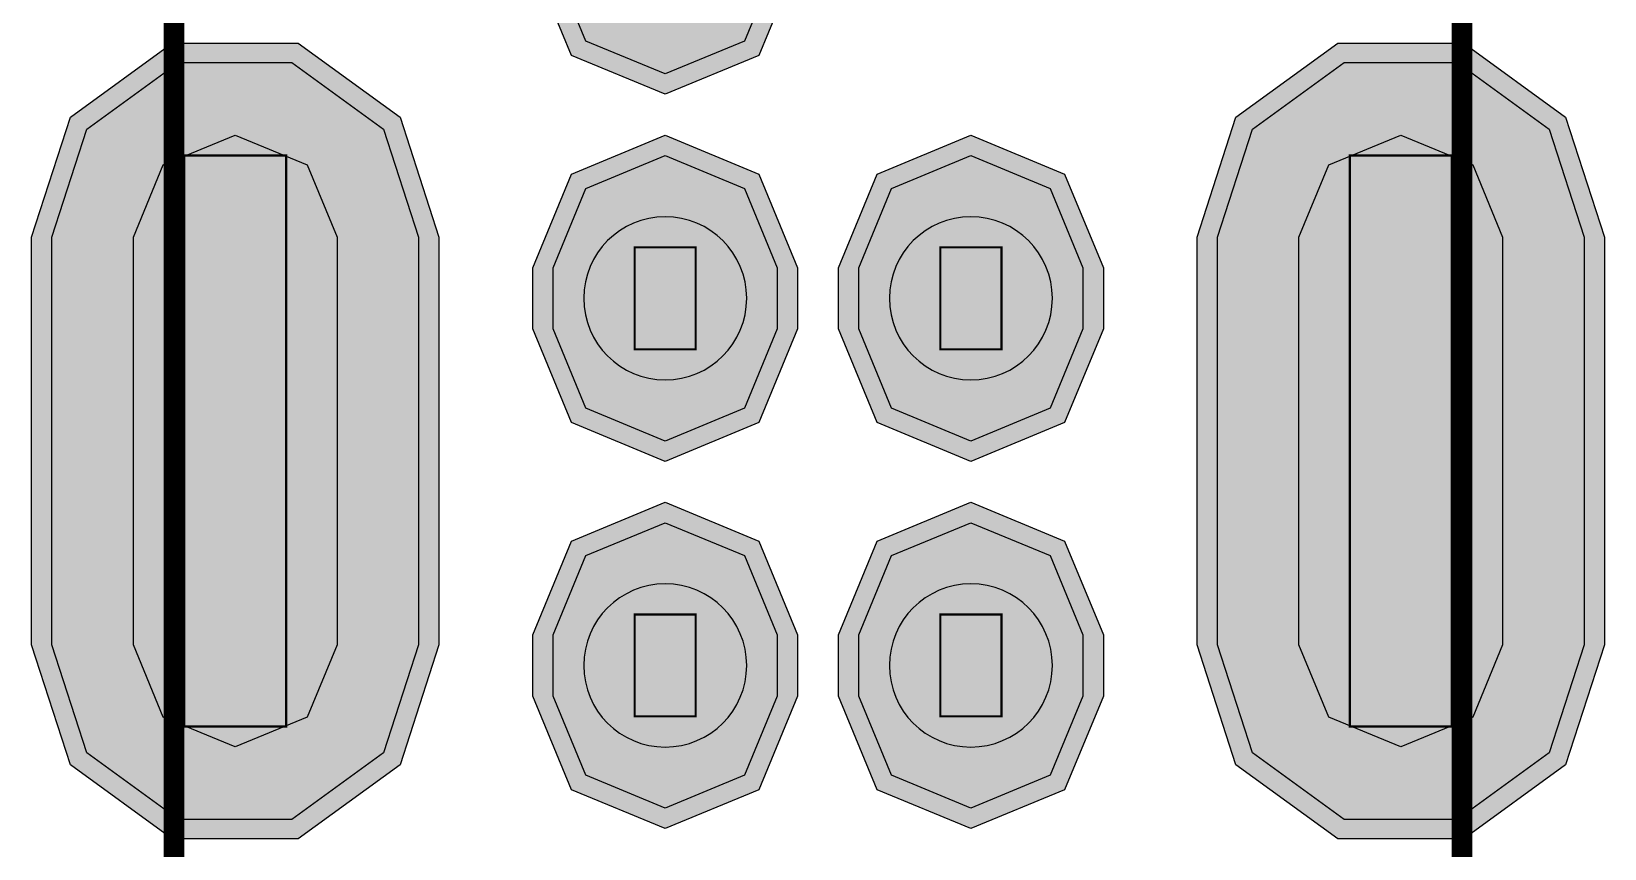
# Model space of a CAD drawing. Extents: x -2 to 2, y -10.1 to 4.2.
# Drawn here: x -1.93 to 1.93, y -3.374 to -1.371 of the extents above; entities that cross this region are included whole.
import ezdxf

# ---------------------------------------------------------------- set-up
doc = ezdxf.new("R2010")
doc.units = 0
doc.header["$MEASUREMENT"] = 0
for name, color, linetype in [('BOTTOM-LAYER', 5, 'CONTINUOUS'), ('BOTTOM-PASTE-MASK-LAYER', 16, 'CONTINUOUS'), ('BOTTOM-SOLDER-MASK-LAYER', 200, 'CONTINUOUS'), ('COMPONENT-SHAPE-LAYER', 132, 'CONTINUOUS'), ('HOLE-LAYER', 250, 'CONTINUOUS'), ('MULTI-LAYER', 9, 'CONTINUOUS'), ('PIN-SOLDERING-LAYER', 253, 'CONTINUOUS'), ('TOP-LAYER', 1, 'CONTINUOUS'), ('TOP-PASTE-MASK-LAYER', 8, 'CONTINUOUS'), ('TOP-SOLDER-MASK-LAYER', 216, 'CONTINUOUS')]:
    doc.layers.add(name, color=color, linetype=linetype)

msp = doc.modelspace()

# ---------------------------------------------------------------- hatches: boundary and pattern name
at = {"layer": 'BOTTOM-LAYER'}
for points in [[(-0.6499, -1.0498), (-0.5694, -0.8554), (-0.3749, -0.7748), (-0.1804, -0.8554), (-0.0999, -1.0498), (-0.0999, -1.1998), (-0.1804, -1.3943), (-0.3749, -1.4748), (-0.5694, -1.3943), (-0.6499, -1.1998)], [(-1.88, -1.8748), (-1.7941, -1.6103), (-1.5691, -1.4468), (-1.291, -1.4468), (-1.066, -1.6103), (-0.98, -1.8748), (-0.98, -2.8748), (-1.066, -3.1393), (-1.291, -3.3028), (-1.5691, -3.3028), (-1.7941, -3.1393), (-1.88, -2.8748)], [(0.98, -1.8748), (1.066, -1.6103), (1.291, -1.4468), (1.5691, -1.4468), (1.7941, -1.6103), (1.88, -1.8748), (1.88, -2.8748), (1.7941, -3.1393), (1.5691, -3.3028), (1.291, -3.3028), (1.066, -3.1393), (0.98, -2.8748)], [(-0.6499, -1.95), (-0.5694, -1.7556), (-0.3749, -1.675), (-0.1804, -1.7556), (-0.0999, -1.95), (-0.0999, -2.1), (-0.1804, -2.2945), (-0.3749, -2.375), (-0.5694, -2.2945), (-0.6499, -2.1)], [(0.1002, -1.95), (0.1807, -1.7556), (0.3752, -1.675), (0.5696, -1.7556), (0.6502, -1.95), (0.6502, -2.1), (0.5696, -2.2945), (0.3752, -2.375), (0.1807, -2.2945), (0.1002, -2.1)], [(-0.6499, -2.8502), (-0.5694, -2.6557), (-0.3749, -2.5752), (-0.1804, -2.6557), (-0.0999, -2.8502), (-0.0999, -3.0002), (-0.1804, -3.1946), (-0.3749, -3.2752), (-0.5694, -3.1946), (-0.6499, -3.0002)], [(0.1002, -2.8502), (0.1807, -2.6557), (0.3752, -2.5752), (0.5696, -2.6557), (0.6502, -2.8502), (0.6502, -3.0002), (0.5696, -3.1946), (0.3752, -3.2752), (0.1807, -3.1946), (0.1002, -3.0002)]]:
    msp.add_hatch(color=256, dxfattribs=at).paths.add_polyline_path(points, flags=0)
at = {"layer": 'BOTTOM-PASTE-MASK-LAYER'}
for points in [[(-0.6499, -1.0498), (-0.5694, -0.8554), (-0.3749, -0.7748), (-0.1804, -0.8554), (-0.0999, -1.0498), (-0.0999, -1.1998), (-0.1804, -1.3943), (-0.3749, -1.4748), (-0.5694, -1.3943), (-0.6499, -1.1998)], [(-1.88, -1.8748), (-1.7941, -1.6103), (-1.5691, -1.4468), (-1.291, -1.4468), (-1.066, -1.6103), (-0.98, -1.8748), (-0.98, -2.8748), (-1.066, -3.1393), (-1.291, -3.3028), (-1.5691, -3.3028), (-1.7941, -3.1393), (-1.88, -2.8748)], [(0.98, -1.8748), (1.066, -1.6103), (1.291, -1.4468), (1.5691, -1.4468), (1.7941, -1.6103), (1.88, -1.8748), (1.88, -2.8748), (1.7941, -3.1393), (1.5691, -3.3028), (1.291, -3.3028), (1.066, -3.1393), (0.98, -2.8748)], [(-0.6499, -1.95), (-0.5694, -1.7556), (-0.3749, -1.675), (-0.1804, -1.7556), (-0.0999, -1.95), (-0.0999, -2.1), (-0.1804, -2.2945), (-0.3749, -2.375), (-0.5694, -2.2945), (-0.6499, -2.1)], [(0.1002, -1.95), (0.1807, -1.7556), (0.3752, -1.675), (0.5696, -1.7556), (0.6502, -1.95), (0.6502, -2.1), (0.5696, -2.2945), (0.3752, -2.375), (0.1807, -2.2945), (0.1002, -2.1)], [(-0.6499, -2.8502), (-0.5694, -2.6557), (-0.3749, -2.5752), (-0.1804, -2.6557), (-0.0999, -2.8502), (-0.0999, -3.0002), (-0.1804, -3.1946), (-0.3749, -3.2752), (-0.5694, -3.1946), (-0.6499, -3.0002)], [(0.1002, -2.8502), (0.1807, -2.6557), (0.3752, -2.5752), (0.5696, -2.6557), (0.6502, -2.8502), (0.6502, -3.0002), (0.5696, -3.1946), (0.3752, -3.2752), (0.1807, -3.1946), (0.1002, -3.0002)]]:
    msp.add_hatch(color=256, dxfattribs=at).paths.add_polyline_path(points, flags=0)
at = {"layer": 'BOTTOM-SOLDER-MASK-LAYER'}
for points in [[(-0.6999, -1.0498), (-0.6047, -0.82), (-0.3749, -0.7248), (-0.1451, -0.82), (-0.0499, -1.0498), (-0.0499, -1.1998), (-0.1451, -1.4296), (-0.3749, -1.5248), (-0.6047, -1.4296), (-0.6999, -1.1998)], [(-1.93, -1.8748), (-1.8345, -1.5809), (-1.5845, -1.3992), (-1.2755, -1.3992), (-1.0255, -1.5809), (-0.93, -1.8748), (-0.93, -2.8748), (-1.0255, -3.1687), (-1.2755, -3.3503), (-1.5845, -3.3503), (-1.8345, -3.1687), (-1.93, -2.8748)], [(0.93, -1.8748), (1.0255, -1.5809), (1.2755, -1.3992), (1.5845, -1.3992), (1.8345, -1.5809), (1.93, -1.8748), (1.93, -2.8748), (1.8345, -3.1687), (1.5845, -3.3503), (1.2755, -3.3503), (1.0255, -3.1687), (0.93, -2.8748)], [(-0.6999, -1.95), (-0.6047, -1.7202), (-0.3749, -1.625), (-0.1451, -1.7202), (-0.0499, -1.95), (-0.0499, -2.1), (-0.1451, -2.3298), (-0.3749, -2.425), (-0.6047, -2.3298), (-0.6999, -2.1)], [(0.0502, -1.95), (0.1453, -1.7202), (0.3752, -1.625), (0.605, -1.7202), (0.7002, -1.95), (0.7002, -2.1), (0.605, -2.3298), (0.3752, -2.425), (0.1453, -2.3298), (0.0502, -2.1)], [(-0.6999, -2.8502), (-0.6047, -2.6204), (-0.3749, -2.5252), (-0.1451, -2.6204), (-0.0499, -2.8502), (-0.0499, -3.0002), (-0.1451, -3.23), (-0.3749, -3.3252), (-0.6047, -3.23), (-0.6999, -3.0002)], [(0.0502, -2.8502), (0.1453, -2.6204), (0.3752, -2.5252), (0.605, -2.6204), (0.7002, -2.8502), (0.7002, -3.0002), (0.605, -3.23), (0.3752, -3.3252), (0.1453, -3.23), (0.0502, -3.0002)]]:
    msp.add_hatch(color=256, dxfattribs=at).paths.add_polyline_path(points, flags=0)
at = {"layer": 'HOLE-LAYER'}
for points in [[(-1.68, -1.8748), (-1.6068, -1.698), (-1.43, -1.6248), (-1.2532, -1.698), (-1.18, -1.8748), (-1.18, -2.8748), (-1.2532, -3.0516), (-1.43, -3.1248), (-1.6068, -3.0516), (-1.68, -2.8748)], [(1.18, -1.8748), (1.2532, -1.698), (1.43, -1.6248), (1.6068, -1.698), (1.68, -1.8748), (1.68, -2.8748), (1.6068, -3.0516), (1.43, -3.1248), (1.2532, -3.0516), (1.18, -2.8748)]]:
    msp.add_hatch(color=256, dxfattribs=at).paths.add_polyline_path(points, flags=0)
h = msp.add_hatch(color=256, dxfattribs=at)
edge = h.paths.add_edge_path(flags=0)
edge.add_arc((-0.3749, -2.025), 0.2, 180, 360)
edge.add_arc((-0.3749, -2.025), 0.2, 0, 180)
h = msp.add_hatch(color=256, dxfattribs=at)
edge = h.paths.add_edge_path(flags=0)
edge.add_arc((0.3751, -2.025), 0.2, 180, 360)
edge.add_arc((0.3751, -2.025), 0.2, 0, 180)
h = msp.add_hatch(color=256, dxfattribs=at)
edge = h.paths.add_edge_path(flags=0)
edge.add_arc((-0.3749, -2.9252), 0.2, 180, 360)
edge.add_arc((-0.3749, -2.9252), 0.2, 0, 180)
h = msp.add_hatch(color=256, dxfattribs=at)
edge = h.paths.add_edge_path(flags=0)
edge.add_arc((0.3751, -2.9252), 0.2, 180, 360)
edge.add_arc((0.3751, -2.9252), 0.2, 360, 540)
at = {"layer": 'MULTI-LAYER'}
for points in [[(-0.6499, -1.0498), (-0.5694, -0.8554), (-0.3749, -0.7748), (-0.1804, -0.8554), (-0.0999, -1.0498), (-0.0999, -1.1998), (-0.1804, -1.3943), (-0.3749, -1.4748), (-0.5694, -1.3943), (-0.6499, -1.1998)], [(-0.6499, -1.0498), (-0.5694, -0.8554), (-0.3749, -0.7748), (-0.1804, -0.8554), (-0.0999, -1.0498), (-0.0999, -1.1998), (-0.1804, -1.3943), (-0.3749, -1.4748), (-0.5694, -1.3943), (-0.6499, -1.1998)], [(-0.6499, -1.0498), (-0.5694, -0.8554), (-0.3749, -0.7748), (-0.1804, -0.8554), (-0.0999, -1.0498), (-0.0999, -1.1998), (-0.1804, -1.3943), (-0.3749, -1.4748), (-0.5694, -1.3943), (-0.6499, -1.1998)], [(-1.88, -1.8748), (-1.7941, -1.6103), (-1.5691, -1.4468), (-1.291, -1.4468), (-1.066, -1.6103), (-0.98, -1.8748), (-0.98, -2.8748), (-1.066, -3.1393), (-1.291, -3.3028), (-1.5691, -3.3028), (-1.7941, -3.1393), (-1.88, -2.8748)], [(-1.88, -1.8748), (-1.7941, -1.6103), (-1.5691, -1.4468), (-1.291, -1.4468), (-1.066, -1.6103), (-0.98, -1.8748), (-0.98, -2.8748), (-1.066, -3.1393), (-1.291, -3.3028), (-1.5691, -3.3028), (-1.7941, -3.1393), (-1.88, -2.8748)], [(-1.88, -1.8748), (-1.7941, -1.6103), (-1.5691, -1.4468), (-1.291, -1.4468), (-1.066, -1.6103), (-0.98, -1.8748), (-0.98, -2.8748), (-1.066, -3.1393), (-1.291, -3.3028), (-1.5691, -3.3028), (-1.7941, -3.1393), (-1.88, -2.8748)], [(0.98, -1.8748), (1.066, -1.6103), (1.291, -1.4468), (1.5691, -1.4468), (1.7941, -1.6103), (1.88, -1.8748), (1.88, -2.8748), (1.7941, -3.1393), (1.5691, -3.3028), (1.291, -3.3028), (1.066, -3.1393), (0.98, -2.8748)], [(0.98, -1.8748), (1.066, -1.6103), (1.291, -1.4468), (1.5691, -1.4468), (1.7941, -1.6103), (1.88, -1.8748), (1.88, -2.8748), (1.7941, -3.1393), (1.5691, -3.3028), (1.291, -3.3028), (1.066, -3.1393), (0.98, -2.8748)], [(0.98, -1.8748), (1.066, -1.6103), (1.291, -1.4468), (1.5691, -1.4468), (1.7941, -1.6103), (1.88, -1.8748), (1.88, -2.8748), (1.7941, -3.1393), (1.5691, -3.3028), (1.291, -3.3028), (1.066, -3.1393), (0.98, -2.8748)], [(-0.6499, -1.95), (-0.5694, -1.7556), (-0.3749, -1.675), (-0.1804, -1.7556), (-0.0999, -1.95), (-0.0999, -2.1), (-0.1804, -2.2945), (-0.3749, -2.375), (-0.5694, -2.2945), (-0.6499, -2.1)], [(-0.6499, -1.95), (-0.5694, -1.7556), (-0.3749, -1.675), (-0.1804, -1.7556), (-0.0999, -1.95), (-0.0999, -2.1), (-0.1804, -2.2945), (-0.3749, -2.375), (-0.5694, -2.2945), (-0.6499, -2.1)], [(-0.6499, -1.95), (-0.5694, -1.7556), (-0.3749, -1.675), (-0.1804, -1.7556), (-0.0999, -1.95), (-0.0999, -2.1), (-0.1804, -2.2945), (-0.3749, -2.375), (-0.5694, -2.2945), (-0.6499, -2.1)], [(0.1002, -1.95), (0.1807, -1.7556), (0.3752, -1.675), (0.5696, -1.7556), (0.6502, -1.95), (0.6502, -2.1), (0.5696, -2.2945), (0.3752, -2.375), (0.1807, -2.2945), (0.1002, -2.1)], [(0.1002, -1.95), (0.1807, -1.7556), (0.3752, -1.675), (0.5696, -1.7556), (0.6502, -1.95), (0.6502, -2.1), (0.5696, -2.2945), (0.3752, -2.375), (0.1807, -2.2945), (0.1002, -2.1)], [(0.1002, -1.95), (0.1807, -1.7556), (0.3752, -1.675), (0.5696, -1.7556), (0.6502, -1.95), (0.6502, -2.1), (0.5696, -2.2945), (0.3752, -2.375), (0.1807, -2.2945), (0.1002, -2.1)], [(-0.6499, -2.8502), (-0.5694, -2.6557), (-0.3749, -2.5752), (-0.1804, -2.6557), (-0.0999, -2.8502), (-0.0999, -3.0002), (-0.1804, -3.1946), (-0.3749, -3.2752), (-0.5694, -3.1946), (-0.6499, -3.0002)], [(-0.6499, -2.8502), (-0.5694, -2.6557), (-0.3749, -2.5752), (-0.1804, -2.6557), (-0.0999, -2.8502), (-0.0999, -3.0002), (-0.1804, -3.1946), (-0.3749, -3.2752), (-0.5694, -3.1946), (-0.6499, -3.0002)], [(-0.6499, -2.8502), (-0.5694, -2.6557), (-0.3749, -2.5752), (-0.1804, -2.6557), (-0.0999, -2.8502), (-0.0999, -3.0002), (-0.1804, -3.1946), (-0.3749, -3.2752), (-0.5694, -3.1946), (-0.6499, -3.0002)], [(0.1002, -2.8502), (0.1807, -2.6557), (0.3752, -2.5752), (0.5696, -2.6557), (0.6502, -2.8502), (0.6502, -3.0002), (0.5696, -3.1946), (0.3752, -3.2752), (0.1807, -3.1946), (0.1002, -3.0002)], [(0.1002, -2.8502), (0.1807, -2.6557), (0.3752, -2.5752), (0.5696, -2.6557), (0.6502, -2.8502), (0.6502, -3.0002), (0.5696, -3.1946), (0.3752, -3.2752), (0.1807, -3.1946), (0.1002, -3.0002)], [(0.1002, -2.8502), (0.1807, -2.6557), (0.3752, -2.5752), (0.5696, -2.6557), (0.6502, -2.8502), (0.6502, -3.0002), (0.5696, -3.1946), (0.3752, -3.2752), (0.1807, -3.1946), (0.1002, -3.0002)]]:
    msp.add_hatch(color=256, dxfattribs=at).paths.add_polyline_path(points, flags=0)
at = {"layer": 'PIN-SOLDERING-LAYER'}
for points in [[(-1.555, -3.0748), (-1.555, -1.6748), (-1.305, -1.6748), (-1.305, -3.0748)], [(1.305, -3.0748), (1.305, -1.6748), (1.555, -1.6748), (1.555, -3.0748)], [(-0.2999, -2.15), (-0.4499, -2.15), (-0.4499, -1.9), (-0.2999, -1.9)], [(0.4502, -2.15), (0.3002, -2.15), (0.3002, -1.9), (0.4502, -1.9)], [(-0.2999, -3.0502), (-0.4499, -3.0502), (-0.4499, -2.8002), (-0.2999, -2.8002)], [(0.4502, -3.0502), (0.3002, -3.0502), (0.3002, -2.8002), (0.4502, -2.8002)]]:
    msp.add_hatch(color=256, dxfattribs=at).paths.add_polyline_path(points, flags=0)
at = {"layer": 'TOP-LAYER'}
for points in [[(-0.6499, -1.0498), (-0.5694, -0.8554), (-0.3749, -0.7748), (-0.1804, -0.8554), (-0.0999, -1.0498), (-0.0999, -1.1998), (-0.1804, -1.3943), (-0.3749, -1.4748), (-0.5694, -1.3943), (-0.6499, -1.1998)], [(-1.88, -1.8748), (-1.7941, -1.6103), (-1.5691, -1.4468), (-1.291, -1.4468), (-1.066, -1.6103), (-0.98, -1.8748), (-0.98, -2.8748), (-1.066, -3.1393), (-1.291, -3.3028), (-1.5691, -3.3028), (-1.7941, -3.1393), (-1.88, -2.8748)], [(0.98, -1.8748), (1.066, -1.6103), (1.291, -1.4468), (1.5691, -1.4468), (1.7941, -1.6103), (1.88, -1.8748), (1.88, -2.8748), (1.7941, -3.1393), (1.5691, -3.3028), (1.291, -3.3028), (1.066, -3.1393), (0.98, -2.8748)], [(-0.6499, -1.95), (-0.5694, -1.7556), (-0.3749, -1.675), (-0.1804, -1.7556), (-0.0999, -1.95), (-0.0999, -2.1), (-0.1804, -2.2945), (-0.3749, -2.375), (-0.5694, -2.2945), (-0.6499, -2.1)], [(0.1002, -1.95), (0.1807, -1.7556), (0.3752, -1.675), (0.5696, -1.7556), (0.6502, -1.95), (0.6502, -2.1), (0.5696, -2.2945), (0.3752, -2.375), (0.1807, -2.2945), (0.1002, -2.1)], [(-0.6499, -2.8502), (-0.5694, -2.6557), (-0.3749, -2.5752), (-0.1804, -2.6557), (-0.0999, -2.8502), (-0.0999, -3.0002), (-0.1804, -3.1946), (-0.3749, -3.2752), (-0.5694, -3.1946), (-0.6499, -3.0002)], [(0.1002, -2.8502), (0.1807, -2.6557), (0.3752, -2.5752), (0.5696, -2.6557), (0.6502, -2.8502), (0.6502, -3.0002), (0.5696, -3.1946), (0.3752, -3.2752), (0.1807, -3.1946), (0.1002, -3.0002)]]:
    msp.add_hatch(color=256, dxfattribs=at).paths.add_polyline_path(points, flags=0)
at = {"layer": 'TOP-PASTE-MASK-LAYER'}
for points in [[(-0.6499, -1.0498), (-0.5694, -0.8554), (-0.3749, -0.7748), (-0.1804, -0.8554), (-0.0999, -1.0498), (-0.0999, -1.1998), (-0.1804, -1.3943), (-0.3749, -1.4748), (-0.5694, -1.3943), (-0.6499, -1.1998)], [(-1.88, -1.8748), (-1.7941, -1.6103), (-1.5691, -1.4468), (-1.291, -1.4468), (-1.066, -1.6103), (-0.98, -1.8748), (-0.98, -2.8748), (-1.066, -3.1393), (-1.291, -3.3028), (-1.5691, -3.3028), (-1.7941, -3.1393), (-1.88, -2.8748)], [(0.98, -1.8748), (1.066, -1.6103), (1.291, -1.4468), (1.5691, -1.4468), (1.7941, -1.6103), (1.88, -1.8748), (1.88, -2.8748), (1.7941, -3.1393), (1.5691, -3.3028), (1.291, -3.3028), (1.066, -3.1393), (0.98, -2.8748)], [(-0.6499, -1.95), (-0.5694, -1.7556), (-0.3749, -1.675), (-0.1804, -1.7556), (-0.0999, -1.95), (-0.0999, -2.1), (-0.1804, -2.2945), (-0.3749, -2.375), (-0.5694, -2.2945), (-0.6499, -2.1)], [(0.1002, -1.95), (0.1807, -1.7556), (0.3752, -1.675), (0.5696, -1.7556), (0.6502, -1.95), (0.6502, -2.1), (0.5696, -2.2945), (0.3752, -2.375), (0.1807, -2.2945), (0.1002, -2.1)], [(-0.6499, -2.8502), (-0.5694, -2.6557), (-0.3749, -2.5752), (-0.1804, -2.6557), (-0.0999, -2.8502), (-0.0999, -3.0002), (-0.1804, -3.1946), (-0.3749, -3.2752), (-0.5694, -3.1946), (-0.6499, -3.0002)], [(0.1002, -2.8502), (0.1807, -2.6557), (0.3752, -2.5752), (0.5696, -2.6557), (0.6502, -2.8502), (0.6502, -3.0002), (0.5696, -3.1946), (0.3752, -3.2752), (0.1807, -3.1946), (0.1002, -3.0002)]]:
    msp.add_hatch(color=256, dxfattribs=at).paths.add_polyline_path(points, flags=0)
at = {"layer": 'TOP-SOLDER-MASK-LAYER'}
for points in [[(-0.6999, -1.0498), (-0.6047, -0.82), (-0.3749, -0.7248), (-0.1451, -0.82), (-0.0499, -1.0498), (-0.0499, -1.1998), (-0.1451, -1.4296), (-0.3749, -1.5248), (-0.6047, -1.4296), (-0.6999, -1.1998)], [(-1.93, -1.8748), (-1.8345, -1.5809), (-1.5845, -1.3992), (-1.2755, -1.3992), (-1.0255, -1.5809), (-0.93, -1.8748), (-0.93, -2.8748), (-1.0255, -3.1687), (-1.2755, -3.3503), (-1.5845, -3.3503), (-1.8345, -3.1687), (-1.93, -2.8748)], [(0.93, -1.8748), (1.0255, -1.5809), (1.2755, -1.3992), (1.5845, -1.3992), (1.8345, -1.5809), (1.93, -1.8748), (1.93, -2.8748), (1.8345, -3.1687), (1.5845, -3.3503), (1.2755, -3.3503), (1.0255, -3.1687), (0.93, -2.8748)], [(-0.6999, -1.95), (-0.6047, -1.7202), (-0.3749, -1.625), (-0.1451, -1.7202), (-0.0499, -1.95), (-0.0499, -2.1), (-0.1451, -2.3298), (-0.3749, -2.425), (-0.6047, -2.3298), (-0.6999, -2.1)], [(0.0502, -1.95), (0.1453, -1.7202), (0.3752, -1.625), (0.605, -1.7202), (0.7002, -1.95), (0.7002, -2.1), (0.605, -2.3298), (0.3752, -2.425), (0.1453, -2.3298), (0.0502, -2.1)], [(-0.6999, -2.8502), (-0.6047, -2.6204), (-0.3749, -2.5252), (-0.1451, -2.6204), (-0.0499, -2.8502), (-0.0499, -3.0002), (-0.1451, -3.23), (-0.3749, -3.3252), (-0.6047, -3.23), (-0.6999, -3.0002)], [(0.0502, -2.8502), (0.1453, -2.6204), (0.3752, -2.5252), (0.605, -2.6204), (0.7002, -2.8502), (0.7002, -3.0002), (0.605, -3.23), (0.3752, -3.3252), (0.1453, -3.23), (0.0502, -3.0002)]]:
    msp.add_hatch(color=256, dxfattribs=at).paths.add_polyline_path(points, flags=0)

# ---------------------------------------------------------------- linework, layer by layer
at = {"layer": 'BOTTOM-LAYER'}
for points in [[(-0.6499, -1.0498), (-0.5694, -0.8554), (-0.3749, -0.7748), (-0.1804, -0.8554), (-0.0999, -1.0498), (-0.0999, -1.1998), (-0.1804, -1.3943), (-0.3749, -1.4748), (-0.5694, -1.3943), (-0.6499, -1.1998)], [(-1.88, -1.8748), (-1.7941, -1.6103), (-1.5691, -1.4468), (-1.291, -1.4468), (-1.066, -1.6103), (-0.98, -1.8748), (-0.98, -2.8748), (-1.066, -3.1393), (-1.291, -3.3028), (-1.5691, -3.3028), (-1.7941, -3.1393), (-1.88, -2.8748)], [(0.98, -1.8748), (1.066, -1.6103), (1.291, -1.4468), (1.5691, -1.4468), (1.7941, -1.6103), (1.88, -1.8748), (1.88, -2.8748), (1.7941, -3.1393), (1.5691, -3.3028), (1.291, -3.3028), (1.066, -3.1393), (0.98, -2.8748)], [(-0.6499, -1.95), (-0.5694, -1.7556), (-0.3749, -1.675), (-0.1804, -1.7556), (-0.0999, -1.95), (-0.0999, -2.1), (-0.1804, -2.2945), (-0.3749, -2.375), (-0.5694, -2.2945), (-0.6499, -2.1)], [(0.1002, -1.95), (0.1807, -1.7556), (0.3752, -1.675), (0.5696, -1.7556), (0.6502, -1.95), (0.6502, -2.1), (0.5696, -2.2945), (0.3752, -2.375), (0.1807, -2.2945), (0.1002, -2.1)], [(-0.6499, -2.8502), (-0.5694, -2.6557), (-0.3749, -2.5752), (-0.1804, -2.6557), (-0.0999, -2.8502), (-0.0999, -3.0002), (-0.1804, -3.1946), (-0.3749, -3.2752), (-0.5694, -3.1946), (-0.6499, -3.0002)], [(0.1002, -2.8502), (0.1807, -2.6557), (0.3752, -2.5752), (0.5696, -2.6557), (0.6502, -2.8502), (0.6502, -3.0002), (0.5696, -3.1946), (0.3752, -3.2752), (0.1807, -3.1946), (0.1002, -3.0002)]]:
    msp.add_lwpolyline(points, close=True, dxfattribs=at)
at = {"layer": 'BOTTOM-PASTE-MASK-LAYER'}
for points in [[(-0.6499, -1.0498), (-0.5694, -0.8554), (-0.3749, -0.7748), (-0.1804, -0.8554), (-0.0999, -1.0498), (-0.0999, -1.1998), (-0.1804, -1.3943), (-0.3749, -1.4748), (-0.5694, -1.3943), (-0.6499, -1.1998)], [(-1.88, -1.8748), (-1.7941, -1.6103), (-1.5691, -1.4468), (-1.291, -1.4468), (-1.066, -1.6103), (-0.98, -1.8748), (-0.98, -2.8748), (-1.066, -3.1393), (-1.291, -3.3028), (-1.5691, -3.3028), (-1.7941, -3.1393), (-1.88, -2.8748)], [(0.98, -1.8748), (1.066, -1.6103), (1.291, -1.4468), (1.5691, -1.4468), (1.7941, -1.6103), (1.88, -1.8748), (1.88, -2.8748), (1.7941, -3.1393), (1.5691, -3.3028), (1.291, -3.3028), (1.066, -3.1393), (0.98, -2.8748)], [(-0.6499, -1.95), (-0.5694, -1.7556), (-0.3749, -1.675), (-0.1804, -1.7556), (-0.0999, -1.95), (-0.0999, -2.1), (-0.1804, -2.2945), (-0.3749, -2.375), (-0.5694, -2.2945), (-0.6499, -2.1)], [(0.1002, -1.95), (0.1807, -1.7556), (0.3752, -1.675), (0.5696, -1.7556), (0.6502, -1.95), (0.6502, -2.1), (0.5696, -2.2945), (0.3752, -2.375), (0.1807, -2.2945), (0.1002, -2.1)], [(-0.6499, -2.8502), (-0.5694, -2.6557), (-0.3749, -2.5752), (-0.1804, -2.6557), (-0.0999, -2.8502), (-0.0999, -3.0002), (-0.1804, -3.1946), (-0.3749, -3.2752), (-0.5694, -3.1946), (-0.6499, -3.0002)], [(0.1002, -2.8502), (0.1807, -2.6557), (0.3752, -2.5752), (0.5696, -2.6557), (0.6502, -2.8502), (0.6502, -3.0002), (0.5696, -3.1946), (0.3752, -3.2752), (0.1807, -3.1946), (0.1002, -3.0002)]]:
    msp.add_lwpolyline(points, close=True, dxfattribs=at)
at = {"layer": 'BOTTOM-SOLDER-MASK-LAYER'}
for points in [[(-0.6999, -1.0498), (-0.6047, -0.82), (-0.3749, -0.7248), (-0.1451, -0.82), (-0.0499, -1.0498), (-0.0499, -1.1998), (-0.1451, -1.4296), (-0.3749, -1.5248), (-0.6047, -1.4296), (-0.6999, -1.1998)], [(-1.93, -1.8748), (-1.8345, -1.5809), (-1.5845, -1.3992), (-1.2755, -1.3992), (-1.0255, -1.5809), (-0.93, -1.8748), (-0.93, -2.8748), (-1.0255, -3.1687), (-1.2755, -3.3503), (-1.5845, -3.3503), (-1.8345, -3.1687), (-1.93, -2.8748)], [(0.93, -1.8748), (1.0255, -1.5809), (1.2755, -1.3992), (1.5845, -1.3992), (1.8345, -1.5809), (1.93, -1.8748), (1.93, -2.8748), (1.8345, -3.1687), (1.5845, -3.3503), (1.2755, -3.3503), (1.0255, -3.1687), (0.93, -2.8748)], [(-0.6999, -1.95), (-0.6047, -1.7202), (-0.3749, -1.625), (-0.1451, -1.7202), (-0.0499, -1.95), (-0.0499, -2.1), (-0.1451, -2.3298), (-0.3749, -2.425), (-0.6047, -2.3298), (-0.6999, -2.1)], [(0.0502, -1.95), (0.1453, -1.7202), (0.3752, -1.625), (0.605, -1.7202), (0.7002, -1.95), (0.7002, -2.1), (0.605, -2.3298), (0.3752, -2.425), (0.1453, -2.3298), (0.0502, -2.1)], [(-0.6999, -2.8502), (-0.6047, -2.6204), (-0.3749, -2.5252), (-0.1451, -2.6204), (-0.0499, -2.8502), (-0.0499, -3.0002), (-0.1451, -3.23), (-0.3749, -3.3252), (-0.6047, -3.23), (-0.6999, -3.0002)], [(0.0502, -2.8502), (0.1453, -2.6204), (0.3752, -2.5252), (0.605, -2.6204), (0.7002, -2.8502), (0.7002, -3.0002), (0.605, -3.23), (0.3752, -3.3252), (0.1453, -3.23), (0.0502, -3.0002)]]:
    msp.add_lwpolyline(points, close=True, dxfattribs=at)
at = {"layer": 'COMPONENT-SHAPE-LAYER', "const_width": 0.0508}
msp.add_lwpolyline([(1.58, 4.0752), (1.58, -9.9248), (-1.58, -9.9248), (-1.58, 4.0752)], close=True, dxfattribs=at)
at = {"layer": 'HOLE-LAYER'}
for points in [[(-1.68, -1.8748), (-1.6068, -1.698), (-1.43, -1.6248), (-1.2532, -1.698), (-1.18, -1.8748), (-1.18, -2.8748), (-1.2532, -3.0516), (-1.43, -3.1248), (-1.6068, -3.0516), (-1.68, -2.8748)], [(1.18, -1.8748), (1.2532, -1.698), (1.43, -1.6248), (1.6068, -1.698), (1.68, -1.8748), (1.68, -2.8748), (1.6068, -3.0516), (1.43, -3.1248), (1.2532, -3.0516), (1.18, -2.8748)]]:
    msp.add_lwpolyline(points, close=True, dxfattribs=at)
for points in [[(-0.5749, -2.025, 1), (-0.1749, -2.025, 1), (-0.5749, -2.025)], [(-0.5749, -2.9252, 1), (-0.1749, -2.9252, 1), (-0.5749, -2.9252)]]:
    msp.add_lwpolyline(points, format="xyb", dxfattribs=at)
for points in [[(0.1751, -2.025, 1), (0.5751, -2.025, 1)], [(0.1751, -2.9252, 1), (0.5751, -2.9252, 1)]]:
    msp.add_lwpolyline(points, format="xyb", close=True, dxfattribs=at)
at = {"layer": 'MULTI-LAYER'}
for points in [[(-0.6499, -1.0498), (-0.5694, -0.8554), (-0.3749, -0.7748), (-0.1804, -0.8554), (-0.0999, -1.0498), (-0.0999, -1.1998), (-0.1804, -1.3943), (-0.3749, -1.4748), (-0.5694, -1.3943), (-0.6499, -1.1998)], [(-0.6499, -1.0498), (-0.5694, -0.8554), (-0.3749, -0.7748), (-0.1804, -0.8554), (-0.0999, -1.0498), (-0.0999, -1.1998), (-0.1804, -1.3943), (-0.3749, -1.4748), (-0.5694, -1.3943), (-0.6499, -1.1998)], [(-0.6499, -1.0498), (-0.5694, -0.8554), (-0.3749, -0.7748), (-0.1804, -0.8554), (-0.0999, -1.0498), (-0.0999, -1.1998), (-0.1804, -1.3943), (-0.3749, -1.4748), (-0.5694, -1.3943), (-0.6499, -1.1998)], [(-1.88, -1.8748), (-1.7941, -1.6103), (-1.5691, -1.4468), (-1.291, -1.4468), (-1.066, -1.6103), (-0.98, -1.8748), (-0.98, -2.8748), (-1.066, -3.1393), (-1.291, -3.3028), (-1.5691, -3.3028), (-1.7941, -3.1393), (-1.88, -2.8748)], [(-1.88, -1.8748), (-1.7941, -1.6103), (-1.5691, -1.4468), (-1.291, -1.4468), (-1.066, -1.6103), (-0.98, -1.8748), (-0.98, -2.8748), (-1.066, -3.1393), (-1.291, -3.3028), (-1.5691, -3.3028), (-1.7941, -3.1393), (-1.88, -2.8748)], [(-1.88, -1.8748), (-1.7941, -1.6103), (-1.5691, -1.4468), (-1.291, -1.4468), (-1.066, -1.6103), (-0.98, -1.8748), (-0.98, -2.8748), (-1.066, -3.1393), (-1.291, -3.3028), (-1.5691, -3.3028), (-1.7941, -3.1393), (-1.88, -2.8748)], [(0.98, -1.8748), (1.066, -1.6103), (1.291, -1.4468), (1.5691, -1.4468), (1.7941, -1.6103), (1.88, -1.8748), (1.88, -2.8748), (1.7941, -3.1393), (1.5691, -3.3028), (1.291, -3.3028), (1.066, -3.1393), (0.98, -2.8748)], [(0.98, -1.8748), (1.066, -1.6103), (1.291, -1.4468), (1.5691, -1.4468), (1.7941, -1.6103), (1.88, -1.8748), (1.88, -2.8748), (1.7941, -3.1393), (1.5691, -3.3028), (1.291, -3.3028), (1.066, -3.1393), (0.98, -2.8748)], [(0.98, -1.8748), (1.066, -1.6103), (1.291, -1.4468), (1.5691, -1.4468), (1.7941, -1.6103), (1.88, -1.8748), (1.88, -2.8748), (1.7941, -3.1393), (1.5691, -3.3028), (1.291, -3.3028), (1.066, -3.1393), (0.98, -2.8748)], [(-0.6499, -1.95), (-0.5694, -1.7556), (-0.3749, -1.675), (-0.1804, -1.7556), (-0.0999, -1.95), (-0.0999, -2.1), (-0.1804, -2.2945), (-0.3749, -2.375), (-0.5694, -2.2945), (-0.6499, -2.1)], [(-0.6499, -1.95), (-0.5694, -1.7556), (-0.3749, -1.675), (-0.1804, -1.7556), (-0.0999, -1.95), (-0.0999, -2.1), (-0.1804, -2.2945), (-0.3749, -2.375), (-0.5694, -2.2945), (-0.6499, -2.1)], [(-0.6499, -1.95), (-0.5694, -1.7556), (-0.3749, -1.675), (-0.1804, -1.7556), (-0.0999, -1.95), (-0.0999, -2.1), (-0.1804, -2.2945), (-0.3749, -2.375), (-0.5694, -2.2945), (-0.6499, -2.1)], [(0.1002, -1.95), (0.1807, -1.7556), (0.3752, -1.675), (0.5696, -1.7556), (0.6502, -1.95), (0.6502, -2.1), (0.5696, -2.2945), (0.3752, -2.375), (0.1807, -2.2945), (0.1002, -2.1)], [(0.1002, -1.95), (0.1807, -1.7556), (0.3752, -1.675), (0.5696, -1.7556), (0.6502, -1.95), (0.6502, -2.1), (0.5696, -2.2945), (0.3752, -2.375), (0.1807, -2.2945), (0.1002, -2.1)], [(0.1002, -1.95), (0.1807, -1.7556), (0.3752, -1.675), (0.5696, -1.7556), (0.6502, -1.95), (0.6502, -2.1), (0.5696, -2.2945), (0.3752, -2.375), (0.1807, -2.2945), (0.1002, -2.1)], [(-0.6499, -2.8502), (-0.5694, -2.6557), (-0.3749, -2.5752), (-0.1804, -2.6557), (-0.0999, -2.8502), (-0.0999, -3.0002), (-0.1804, -3.1946), (-0.3749, -3.2752), (-0.5694, -3.1946), (-0.6499, -3.0002)], [(-0.6499, -2.8502), (-0.5694, -2.6557), (-0.3749, -2.5752), (-0.1804, -2.6557), (-0.0999, -2.8502), (-0.0999, -3.0002), (-0.1804, -3.1946), (-0.3749, -3.2752), (-0.5694, -3.1946), (-0.6499, -3.0002)], [(-0.6499, -2.8502), (-0.5694, -2.6557), (-0.3749, -2.5752), (-0.1804, -2.6557), (-0.0999, -2.8502), (-0.0999, -3.0002), (-0.1804, -3.1946), (-0.3749, -3.2752), (-0.5694, -3.1946), (-0.6499, -3.0002)], [(0.1002, -2.8502), (0.1807, -2.6557), (0.3752, -2.5752), (0.5696, -2.6557), (0.6502, -2.8502), (0.6502, -3.0002), (0.5696, -3.1946), (0.3752, -3.2752), (0.1807, -3.1946), (0.1002, -3.0002)], [(0.1002, -2.8502), (0.1807, -2.6557), (0.3752, -2.5752), (0.5696, -2.6557), (0.6502, -2.8502), (0.6502, -3.0002), (0.5696, -3.1946), (0.3752, -3.2752), (0.1807, -3.1946), (0.1002, -3.0002)], [(0.1002, -2.8502), (0.1807, -2.6557), (0.3752, -2.5752), (0.5696, -2.6557), (0.6502, -2.8502), (0.6502, -3.0002), (0.5696, -3.1946), (0.3752, -3.2752), (0.1807, -3.1946), (0.1002, -3.0002)]]:
    msp.add_lwpolyline(points, close=True, dxfattribs=at)
at = {"layer": 'PIN-SOLDERING-LAYER', "const_width": 0.00508}
for points in [[(-1.555, -3.0748), (-1.555, -1.6748), (-1.305, -1.6748), (-1.305, -3.0748)], [(1.305, -3.0748), (1.305, -1.6748), (1.555, -1.6748), (1.555, -3.0748)], [(-0.2999, -2.15), (-0.4499, -2.15), (-0.4499, -1.9), (-0.2999, -1.9)], [(0.4502, -2.15), (0.3002, -2.15), (0.3002, -1.9), (0.4502, -1.9)], [(-0.2999, -3.0502), (-0.4499, -3.0502), (-0.4499, -2.8002), (-0.2999, -2.8002)], [(0.4502, -3.0502), (0.3002, -3.0502), (0.3002, -2.8002), (0.4502, -2.8002)]]:
    msp.add_lwpolyline(points, close=True, dxfattribs=at)
at = {"layer": 'TOP-LAYER'}
for points in [[(-0.6499, -1.0498), (-0.5694, -0.8554), (-0.3749, -0.7748), (-0.1804, -0.8554), (-0.0999, -1.0498), (-0.0999, -1.1998), (-0.1804, -1.3943), (-0.3749, -1.4748), (-0.5694, -1.3943), (-0.6499, -1.1998)], [(-1.88, -1.8748), (-1.7941, -1.6103), (-1.5691, -1.4468), (-1.291, -1.4468), (-1.066, -1.6103), (-0.98, -1.8748), (-0.98, -2.8748), (-1.066, -3.1393), (-1.291, -3.3028), (-1.5691, -3.3028), (-1.7941, -3.1393), (-1.88, -2.8748)], [(0.98, -1.8748), (1.066, -1.6103), (1.291, -1.4468), (1.5691, -1.4468), (1.7941, -1.6103), (1.88, -1.8748), (1.88, -2.8748), (1.7941, -3.1393), (1.5691, -3.3028), (1.291, -3.3028), (1.066, -3.1393), (0.98, -2.8748)], [(-0.6499, -1.95), (-0.5694, -1.7556), (-0.3749, -1.675), (-0.1804, -1.7556), (-0.0999, -1.95), (-0.0999, -2.1), (-0.1804, -2.2945), (-0.3749, -2.375), (-0.5694, -2.2945), (-0.6499, -2.1)], [(0.1002, -1.95), (0.1807, -1.7556), (0.3752, -1.675), (0.5696, -1.7556), (0.6502, -1.95), (0.6502, -2.1), (0.5696, -2.2945), (0.3752, -2.375), (0.1807, -2.2945), (0.1002, -2.1)], [(-0.6499, -2.8502), (-0.5694, -2.6557), (-0.3749, -2.5752), (-0.1804, -2.6557), (-0.0999, -2.8502), (-0.0999, -3.0002), (-0.1804, -3.1946), (-0.3749, -3.2752), (-0.5694, -3.1946), (-0.6499, -3.0002)], [(0.1002, -2.8502), (0.1807, -2.6557), (0.3752, -2.5752), (0.5696, -2.6557), (0.6502, -2.8502), (0.6502, -3.0002), (0.5696, -3.1946), (0.3752, -3.2752), (0.1807, -3.1946), (0.1002, -3.0002)]]:
    msp.add_lwpolyline(points, close=True, dxfattribs=at)
at = {"layer": 'TOP-PASTE-MASK-LAYER'}
for points in [[(-0.6499, -1.0498), (-0.5694, -0.8554), (-0.3749, -0.7748), (-0.1804, -0.8554), (-0.0999, -1.0498), (-0.0999, -1.1998), (-0.1804, -1.3943), (-0.3749, -1.4748), (-0.5694, -1.3943), (-0.6499, -1.1998)], [(-1.88, -1.8748), (-1.7941, -1.6103), (-1.5691, -1.4468), (-1.291, -1.4468), (-1.066, -1.6103), (-0.98, -1.8748), (-0.98, -2.8748), (-1.066, -3.1393), (-1.291, -3.3028), (-1.5691, -3.3028), (-1.7941, -3.1393), (-1.88, -2.8748)], [(0.98, -1.8748), (1.066, -1.6103), (1.291, -1.4468), (1.5691, -1.4468), (1.7941, -1.6103), (1.88, -1.8748), (1.88, -2.8748), (1.7941, -3.1393), (1.5691, -3.3028), (1.291, -3.3028), (1.066, -3.1393), (0.98, -2.8748)], [(-0.6499, -1.95), (-0.5694, -1.7556), (-0.3749, -1.675), (-0.1804, -1.7556), (-0.0999, -1.95), (-0.0999, -2.1), (-0.1804, -2.2945), (-0.3749, -2.375), (-0.5694, -2.2945), (-0.6499, -2.1)], [(0.1002, -1.95), (0.1807, -1.7556), (0.3752, -1.675), (0.5696, -1.7556), (0.6502, -1.95), (0.6502, -2.1), (0.5696, -2.2945), (0.3752, -2.375), (0.1807, -2.2945), (0.1002, -2.1)], [(-0.6499, -2.8502), (-0.5694, -2.6557), (-0.3749, -2.5752), (-0.1804, -2.6557), (-0.0999, -2.8502), (-0.0999, -3.0002), (-0.1804, -3.1946), (-0.3749, -3.2752), (-0.5694, -3.1946), (-0.6499, -3.0002)], [(0.1002, -2.8502), (0.1807, -2.6557), (0.3752, -2.5752), (0.5696, -2.6557), (0.6502, -2.8502), (0.6502, -3.0002), (0.5696, -3.1946), (0.3752, -3.2752), (0.1807, -3.1946), (0.1002, -3.0002)]]:
    msp.add_lwpolyline(points, close=True, dxfattribs=at)
at = {"layer": 'TOP-SOLDER-MASK-LAYER'}
for points in [[(-0.6999, -1.0498), (-0.6047, -0.82), (-0.3749, -0.7248), (-0.1451, -0.82), (-0.0499, -1.0498), (-0.0499, -1.1998), (-0.1451, -1.4296), (-0.3749, -1.5248), (-0.6047, -1.4296), (-0.6999, -1.1998)], [(-1.93, -1.8748), (-1.8345, -1.5809), (-1.5845, -1.3992), (-1.2755, -1.3992), (-1.0255, -1.5809), (-0.93, -1.8748), (-0.93, -2.8748), (-1.0255, -3.1687), (-1.2755, -3.3503), (-1.5845, -3.3503), (-1.8345, -3.1687), (-1.93, -2.8748)], [(0.93, -1.8748), (1.0255, -1.5809), (1.2755, -1.3992), (1.5845, -1.3992), (1.8345, -1.5809), (1.93, -1.8748), (1.93, -2.8748), (1.8345, -3.1687), (1.5845, -3.3503), (1.2755, -3.3503), (1.0255, -3.1687), (0.93, -2.8748)], [(-0.6999, -1.95), (-0.6047, -1.7202), (-0.3749, -1.625), (-0.1451, -1.7202), (-0.0499, -1.95), (-0.0499, -2.1), (-0.1451, -2.3298), (-0.3749, -2.425), (-0.6047, -2.3298), (-0.6999, -2.1)], [(0.0502, -1.95), (0.1453, -1.7202), (0.3752, -1.625), (0.605, -1.7202), (0.7002, -1.95), (0.7002, -2.1), (0.605, -2.3298), (0.3752, -2.425), (0.1453, -2.3298), (0.0502, -2.1)], [(-0.6999, -2.8502), (-0.6047, -2.6204), (-0.3749, -2.5252), (-0.1451, -2.6204), (-0.0499, -2.8502), (-0.0499, -3.0002), (-0.1451, -3.23), (-0.3749, -3.3252), (-0.6047, -3.23), (-0.6999, -3.0002)], [(0.0502, -2.8502), (0.1453, -2.6204), (0.3752, -2.5252), (0.605, -2.6204), (0.7002, -2.8502), (0.7002, -3.0002), (0.605, -3.23), (0.3752, -3.3252), (0.1453, -3.23), (0.0502, -3.0002)]]:
    msp.add_lwpolyline(points, close=True, dxfattribs=at)

doc.saveas('drawing.dxf')
